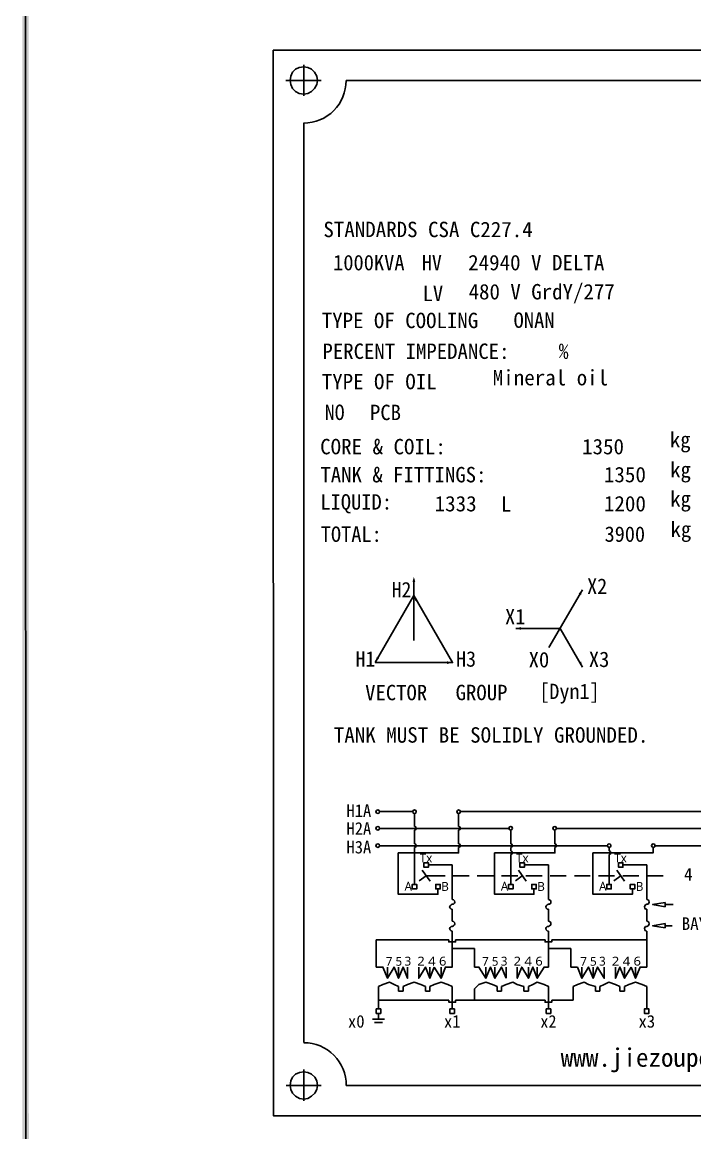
# Model space of a CAD drawing. Header units: millimetres. Extents: x -185079 to -2648, y 85916 to 249201.
# Drawn here: x -57810 to -56765, y 121874 to 123598 of the extents above; entities that cross this region are included whole.
import ezdxf

# ---------------------------------------------------------------- set-up
doc = ezdxf.new("R2010")
doc.units = ezdxf.units.MM
for name, color, linetype in [('PDF_Geometry', 7, 'Continuous'), ('PDF_Solid Fills', 7, 'Continuous'), ('PDF_Text', 7, 'Continuous')]:
    doc.layers.add(name, color=color, linetype=linetype)
doc.styles.add('PDF FangSong', font='simfang.ttf')
doc.styles.add('PDF Microsoft YaHei', font='msyh.ttc')

msp = doc.modelspace()

# ---------------------------------------------------------------- hatches: boundary and pattern name
at = {"layer": 'PDF_Solid Fills', "transparency": 33554559, "extrusion": (-0.004685415688226632, -0.01745240643729066, 0.9998367168639968)}
for points in [[(-87196.64754588668, 101854.7513881624), (-87189.52011056707, 101867.1119765626), (-88073.12200368926, 105118.9421904721)], [(-87189.52011056707, 101867.1119765626), (-88073.12200368926, 105118.9421904721), (-88060.76181771835, 105111.8148218752)], [(-87069.2398232666, 103724.7743715872), (-87065.12288484116, 103717.6325989636), (-87069.22552339568, 103716.5309912078)], [(-86811.17977566746, 103773.1738618147), (-86811.16544077636, 103764.9303510124), (-86815.30628766013, 103766.0180501589)], [(-87061.66623055107, 103696.5685848007), (-87054.37252184385, 103691.9290334695), (-87057.4117005913, 103688.9143899205)], [(-86895.62224930547, 103688.3721874901), (-86888.48043200349, 103692.4884387949), (-86887.378859268, 103688.3859306597)], [(-87092.62699294204, 103580.4931384986), (-87092.77871890574, 103589.2488457323), (-87088.63807247997, 103588.1613724078)], [(-86976.72644301293, 103611.6138289869), (-86984.38085888638, 103607.3588202168), (-86985.4824316237, 103611.4613283519)], [(-86780.05908517711, 103657.2733118874), (-86787.35272384562, 103661.9126023767), (-86784.31369483388, 103664.928324312)]]:
    msp.add_hatch(color=256, dxfattribs=at).paths.add_polyline_path(points)

# ---------------------------------------------------------------- linework, layer by layer
at = {"layer": 'PDF_Geometry', "lineweight": 25, "extrusion": (-0.004685415688226634, -0.01745240643729067, 0.9998367168639968)}
for points in [[(-87192.89618583804, 101861.2568201292), (-88066.61657172251, 105115.1908304235)], [(-87492.0760876472, 104457.9436777779), (-86122.2954295892, 104825.7462457926), (-85693.21547930871, 103227.7546389662), (-87062.99613736673, 102859.952070951), (-87492.0760876472, 104457.9436777779)], [(-87413.66491336569, 104430.0647663209), (-87416.48073134452, 104436.456192188), (-87421.07247541762, 104441.2711871415), (-87426.92726685475, 104444.6474652854), (-87433.25695934039, 104445.6968003195), (-87439.68637556674, 104445.0699982113), (-87446.07781894223, 104442.2542454419), (-87451.03048029607, 104438.1754628173), (-87454.40665821146, 104432.3205584688), (-87455.45612366483, 104425.990830963), (-87454.69169017297, 104419.0485837097), (-87452.01356878756, 104413.1699713613), (-87447.9346382314, 104408.217279818), (-87442.07985162338, 104404.8412800231), (-87435.61245771717, 104403.2788531254), (-87428.67022797394, 104404.043351823), (-87422.79159811532, 104406.7214079988), (-87417.97663818205, 104411.3132824912), (-87414.60045543752, 104417.1679084869), (-87413.03817646726, 104423.6353325863), (-87413.66491336569, 104430.0647663209)], [(-87427.9815445548, 104401.4790584185), (-87440.5124947368, 104448.1471751714)], [(-87460.84558279703, 104417.3961895881), (-87408.02363862969, 104431.5795163796)], [(-87457.76857127444, 104418.222404161), (-87411.10065015042, 104430.7533018142)], [(-87370.5867520715, 104441.6317703221), (-86219.78639947773, 104750.6354947272)], [(-87046.82196454551, 102981.9535806231), (-87417.10315876313, 104360.9652080392)], [(-87067.17426932811, 103717.0817775778), (-87043.62720657358, 103629.3871448562)], [(-86811.17977566746, 103773.1738618151), (-86838.16589210529, 103673.0104560833)], [(-87092.62699294202, 103580.4931384986), (-86976.72644301293, 103611.6138289873), (-87061.66623055105, 103696.5685848012), (-87092.62699294202, 103580.4931384986)], [(-86780.05908517711, 103657.2733118879), (-86828.95388371589, 103706.2734448393), (-86895.62224930547, 103688.3721874901)], [(-87026.116189463, 103358.8514010979), (-87027.40273542979, 103360.3007205732), (-87029.301496381, 103360.6882096521), (-87031.16932203367, 103359.2893468051), (-87031.5567968296, 103357.3905326375), (-87030.15793397522, 103355.5227069805), (-87027.84062792218, 103355.2476022913), (-87026.39134737133, 103356.5340807486), (-87026.116189463, 103358.8514010979)], [(-87026.11630771722, 103358.8520539767), (-86976.31369804603, 103372.2246531758)], [(-86971.29157075356, 103373.5724700757), (-86972.15957161854, 103375.1341739407), (-86974.47687767158, 103375.4092786299), (-86976.34470332428, 103374.0104157829), (-86976.31368623322, 103372.2239717161), (-86975.3333152658, 103370.2437759583), (-86973.01600921279, 103369.9686712691), (-86971.14818356009, 103371.3675341161), (-86971.29157075356, 103373.5724700757)], [(-86967.84684958498, 103350.7179667367), (-86973.01598850748, 103369.9690191508)], [(-86904.7485406776, 103391.4400733313), (-86906.03508664438, 103392.8893928066), (-86908.35233948255, 103393.1645117846), (-86909.80167324826, 103391.8780190385), (-86910.18914804418, 103389.9792048709), (-86908.79028518981, 103388.1113792139), (-86906.89147102376, 103387.7239044239), (-86905.02369858592, 103389.122752982), (-86904.7485406776, 103391.4400733313)], [(-86901.72241783736, 103368.4731713107), (-86906.89155675986, 103387.7242237247)], [(-86904.74871214668, 103391.4407119213), (-86547.34200845088, 103487.4087069951), (-86507.58368295385, 103498.0842951864)], [(-87019.37364051171, 103333.7406108461), (-87020.77255657938, 103335.6084222083), (-87022.67131753059, 103335.9959112873), (-87024.53914318327, 103334.5970484403), (-87024.8142478783, 103332.2797423857), (-87023.52775512481, 103330.8304086157), (-87021.21044907178, 103330.5553039265), (-87019.76116852093, 103331.8417823837), (-87019.37364051171, 103333.7406108461)], [(-86966.3858668124, 103345.2769336454), (-86964.5179593672, 103346.6757043515), (-86964.54902968634, 103348.4621341321), (-86965.52931884798, 103350.4422377463), (-86967.84684958498, 103350.7179667367)], [(-86900.26143506478, 103363.0321382193), (-86898.39363404931, 103364.4308803477), (-86898.00610604009, 103366.32970881), (-86899.4049935301, 103368.1974137426), (-86901.72241783736, 103368.4731713107)], [(-86820.16336148325, 103387.2309647728), (-86821.56222433606, 103389.0987904239), (-86823.46103850214, 103389.486265214), (-86825.32886415478, 103388.087402367), (-86825.60396884984, 103385.7700963124), (-86824.31747609633, 103384.3207625424), (-86822.00017004332, 103384.0456578532), (-86820.5508362776, 103385.3321505993), (-86820.16336148325, 103387.2309647728)], [(-86754.03919580995, 103404.9860979026), (-86755.43805866275, 103406.8539235537), (-86757.33687282883, 103407.2413983438), (-86759.20469848148, 103405.8425354968), (-86759.47980317654, 103403.5252294422), (-86758.19331042303, 103402.0758956722), (-86755.87600437002, 103401.800790983), (-86754.4266706043, 103403.0872837291), (-86754.03919580995, 103404.9860979026)], [(-87019.37370161063, 103333.7410508655), (-86960.36389796896, 103349.585892293), (-86825.60408316363, 103385.770522043)], [(-86960.8795032782, 103324.7699798574), (-86966.3858668124, 103345.2769336454)], [(-86894.75507153058, 103342.5251844313), (-86900.26143506478, 103363.0321382193)], [(-86816.49384297084, 103363.5392648032), (-86822.00020650504, 103384.0462185912)], [(-86750.36957085613, 103381.2944265137), (-86755.8759343903, 103401.8013803017)], [(-86754.03899082285, 103404.9866093693), (-86540.59940234429, 103462.2977038839), (-86500.84107684722, 103472.9732920752)], [(-87012.40640851716, 103307.7930496915), (-87013.80532458483, 103309.6608610538), (-87015.70408553601, 103310.0483501327), (-87017.57191118869, 103308.6494872857), (-87017.84701588374, 103306.3321812311), (-87016.56052313023, 103304.8828474611), (-87014.2432170772, 103304.6077427719), (-87012.79393652637, 103305.8942212292), (-87012.40640851716, 103307.7930496915)], [(-87012.40646961605, 103307.7934897109), (-86953.39666597437, 103323.6383311384), (-86670.90314933626, 103399.4912352188)], [(-86907.51999567787, 103266.4110158573), (-86905.3849066185, 103258.4594571923), (-86964.81320214717, 103242.5022456639), (-86981.44472000905, 103304.441811786), (-86891.0468010669, 103328.714739378), (-86893.29431738399, 103337.0850027953)], [(-86959.41874913161, 103319.3297982214), (-86957.5507845295, 103320.7283560621), (-86957.58179769179, 103322.5145729775), (-86958.5621154311, 103324.4947830215), (-86960.8795032782, 103324.7699798574)], [(-86944.4726438224, 103263.6673053567), (-86959.41846729076, 103319.3289610549)], [(-86893.29431738399, 103337.0850027953), (-86891.42645921162, 103338.4835320585), (-86891.03887404551, 103340.3821476555), (-86892.43779011321, 103342.2499590177), (-86894.75507153058, 103342.5251844313)], [(-86763.55304010521, 103305.0678735501), (-86761.41795104588, 103297.1163148851), (-86820.42764825781, 103281.2715020352), (-86837.05916611972, 103343.2110681572), (-86746.66130039241, 103367.4839814605), (-86748.90881670953, 103375.8542448777)], [(-86815.03308882425, 103358.0990831672), (-86813.5836693123, 103359.3852566214), (-86813.19624380246, 103361.2838293487), (-86814.59500021386, 103363.1516835807), (-86816.49384297084, 103363.5392648032)], [(-86813.57210605164, 103352.6580500758), (-86815.03308882425, 103358.0990831672)], [(-86748.90881670953, 103375.8542448777), (-86747.45939720926, 103377.1404183288), (-86747.0717588283, 103379.0390482146), (-86748.47072811084, 103380.9068452881), (-86750.36957085613, 103381.2944265137)], [(-86615.81933828411, 103344.7361478773), (-86613.68424922478, 103336.7845892123), (-86673.11243832367, 103320.8274062616), (-86689.74395618559, 103382.7669723836), (-86599.34598402856, 103407.0399142645), (-86601.59350034565, 103415.4101776818)], [(-86665.46242766757, 103400.9516779454), (-86666.8612905087, 103402.8195035997), (-86669.17859656172, 103403.0946082889), (-86670.62793033913, 103401.8081155397), (-86670.9030350225, 103399.4908094882), (-86669.61654228068, 103398.0414757151), (-86667.7177281029, 103397.6540009282), (-86665.84990245022, 103399.0528637751), (-86665.46242766757, 103400.9516779454)], [(-86666.25700253554, 103392.2139257277), (-86667.71798530812, 103397.654958819)], [(-86599.33804912312, 103418.7068682337), (-86600.73691197595, 103420.5746938848), (-86603.05421802899, 103420.849798574), (-86604.50355179468, 103419.5633058279), (-86604.77865648974, 103417.2459997733), (-86603.49216373623, 103415.7966660033), (-86601.59334957015, 103415.4091912132), (-86599.7255239175, 103416.8080540602), (-86599.33804912312, 103418.7068682337)], [(-86599.33816343691, 103418.7072939643), (-86533.63217034971, 103436.3501427293), (-86493.87384485267, 103447.0257309205)], [(-86812.11123759285, 103347.217442715), (-86810.66190381546, 103348.5039354643), (-86810.27462119705, 103350.403040352), (-86811.67334903078, 103352.2707881542), (-86813.57210605164, 103352.6580500758)], [(-86800.08712246444, 103302.4368953086), (-86812.11123759285, 103347.217442715)], [(-86664.79613407672, 103386.7733183669), (-86662.92830842407, 103388.1721812139), (-86662.54091937596, 103390.0713146793), (-86663.9397536394, 103391.9390339038), (-86666.25700253554, 103392.2139257277)], [(-86652.77201894834, 103341.9927709605), (-86664.79613407672, 103386.7733183669)], [(-86938.48568802397, 103288.158025041), (-86922.38477772081, 103274.9827086499)], [(-86938.10955575688, 103296.7836485982), (-86939.0085451368, 103300.1316901061), (-86935.6604504082, 103301.0306937764), (-86932.31240890615, 103301.9296831547), (-86931.41341952622, 103298.5816416468), (-86930.51443014629, 103295.2336001389), (-86933.86247164835, 103294.3346107606), (-86937.21056637695, 103293.4356070902), (-86938.10955575688, 103296.7836485982)], [(-86895.84028683382, 103308.1339116997), (-86931.41358705485, 103298.5820530886)], [(-86885.05221422791, 103267.9566685851), (-86895.84017252, 103308.1334859691)], [(-86794.10002770493, 103326.9273099899), (-86778.41771571845, 103313.6395949203)], [(-86794.14281305537, 103335.4404491324), (-86795.0418024353, 103338.7884906403), (-86791.69376092154, 103339.6874800218), (-86788.34561297807, 103340.586497981), (-86787.44662359814, 103337.2384564731), (-86786.54763421824, 103333.8904149652), (-86789.89578216171, 103332.991397006), (-86793.24382367544, 103332.0924076245), (-86794.14281305537, 103335.4404491324)], [(-86740.66666822264, 103306.7263792646), (-86751.45462651475, 103346.9031966486), (-86787.44641862277, 103337.2389679366)], [(-86646.7849242005, 103366.4831856386), (-86630.68412032706, 103353.3078406699)], [(-86646.40900479286, 103375.1087520405), (-86647.30799417276, 103378.4567935484), (-86643.95995267073, 103379.3557829267), (-86640.61180472726, 103380.2548008859), (-86639.7128153473, 103376.906759378), (-86638.8138259674, 103373.5587178701), (-86642.16197391087, 103372.6596999109), (-86645.51001541293, 103371.7607105325), (-86646.40900479286, 103375.1087520405)], [(-86590.2051654509, 103334.5639214105), (-86604.13962944006, 103386.4590437197), (-86639.71282323138, 103376.9072136862)], [(-86930.37896602359, 103281.3610287627), (-86938.81908422359, 103271.0190208894)], [(-86930.3789088667, 103281.3608158974), (-86901.92028997815, 103289.0022970701)], [(-86889.78354638087, 103292.2611585792), (-86865.92855108497, 103298.6665114933)], [(-86853.79175427285, 103301.9253872912), (-86829.51821387513, 103308.443124595)], [(-86817.38152350442, 103311.7019718121), (-86793.10792988015, 103318.2197234079)], [(-86786.41190402122, 103320.017915033), (-86794.43353033427, 103309.7882772607)], [(-86780.97123950944, 103321.478570625), (-86756.69764589684, 103327.9963222176)], [(-86744.56095551443, 103331.2551694379), (-86720.2874683316, 103337.7728924529)], [(-86708.15067151946, 103341.0317682507), (-86684.29567622358, 103347.4371211648)], [(-86672.15887941144, 103350.6959969627), (-86647.88539222858, 103357.2137199777)], [(-86638.67820220013, 103359.6861893603), (-86647.1183204001, 103349.3441814871)], [(-86635.74859542816, 103360.4725957725), (-86611.4751082336, 103366.9903187906)], [(-86599.33831143315, 103370.2491945854), (-86575.0648242503, 103376.7669176004)], [(-86946.92169201418, 103259.4200473131), (-86947.8206813941, 103262.7680888211), (-86944.4725866655, 103263.6670924914), (-86941.12454516345, 103264.5660818698), (-86940.22555578352, 103261.2180403619), (-86939.32656640359, 103257.8699988539), (-86942.67460790565, 103256.9710094756), (-86946.02270263425, 103256.0720058053), (-86946.92169201418, 103259.4200473131)], [(-86905.07080066428, 103270.6575145833), (-86905.96979004421, 103274.0055560912), (-86909.31788476111, 103273.106552424), (-86912.6659262749, 103272.2075630425), (-86911.76693689494, 103268.8595215346), (-86910.86794751501, 103265.5114800267), (-86907.51990600128, 103266.4104694082), (-86904.17181128435, 103267.3094730754), (-86905.07080066428, 103270.6575145833)], [(-86885.05232854167, 103267.9570943157), (-86883.8162860176, 103263.353790018), (-86881.90582284465, 103256.2387893905)], [(-86802.53613812485, 103298.1893036844), (-86803.43512750478, 103301.5373451923), (-86800.08708600272, 103302.4363345707), (-86796.73893805925, 103303.3353525298), (-86795.83994867932, 103299.9873110219), (-86794.94095929939, 103296.639269514), (-86798.28910724286, 103295.7402515549), (-86801.63714874492, 103294.8412621765), (-86802.53613812485, 103298.1893036844)], [(-86761.10373866191, 103309.3144008536), (-86762.00272804187, 103312.6624423616), (-86765.3507695439, 103311.7634529832), (-86768.69891748737, 103310.8644350241), (-86767.79992810744, 103307.5163935162), (-86766.90093872751, 103304.1683520082), (-86763.55279078404, 103305.0673699674), (-86760.20474928198, 103305.9663593458), (-86761.10373866191, 103309.3144008536)], [(-86740.66668891779, 103306.7260313919), (-86739.205820459, 103301.2854240312)], [(-86655.22103462045, 103337.7451793332), (-86656.12002400035, 103341.0932208411), (-86652.77198249829, 103341.9922102194), (-86649.42383455482, 103342.8912281786), (-86648.52484517492, 103339.5431866707), (-86647.62585579499, 103336.1951451628), (-86650.97400373846, 103335.2961272036), (-86654.3220452405, 103334.3971378253), (-86655.22103462045, 103337.7451793332)], [(-86613.37014327053, 103348.9826466033), (-86614.26913265049, 103352.3306881112), (-86617.61717415252, 103351.4316987328), (-86620.96532209599, 103350.5326807737), (-86620.06633271606, 103347.1846392658), (-86619.16734333613, 103343.8365977579), (-86615.81919539266, 103344.735615717), (-86612.4711538906, 103345.6346050954), (-86613.37014327053, 103348.9826466033)], [(-86879.9954739855, 103249.1242144936), (-86881.44486490812, 103247.8379346128), (-86882.36325095143, 103246.2450007856), (-86882.75067253094, 103244.346200901), (-86881.35189147064, 103242.4784673907), (-86879.75914193536, 103241.5599177534), (-86877.97281218236, 103241.591360575)], [(-86883.81613918414, 103263.3530307036), (-86881.90576174733, 103256.238349377)], [(-86879.9954739855, 103249.1242144936), (-86878.01533144838, 103250.1045711706), (-86877.0970271859, 103251.6975971419), (-86877.12784817061, 103253.4835233371), (-86878.10824377369, 103255.4635983706), (-86879.70094010737, 103256.3821622995), (-86881.90582284465, 103256.2387893905)], [(-86735.60981366647, 103287.8934994425), (-86737.47780290575, 103286.4948208832), (-86738.39608251935, 103284.9019156336), (-86738.36506542674, 103283.115471561), (-86737.38472303853, 103281.1353822388), (-86735.79207993299, 103280.2168040238), (-86733.58715186329, 103280.3606455239)], [(-86739.655329437, 103302.9594979971), (-86737.52021179846, 103295.0078328965)], [(-86739.43053207995, 103302.1223013637), (-86737.52015464313, 103295.007620037)], [(-86735.60981366647, 103287.8934994425), (-86734.04821623117, 103288.7614717298), (-86732.71147330824, 103290.46685351), (-86732.74224107814, 103292.2527939941), (-86733.72268989604, 103294.2328547387), (-86735.73382489014, 103295.0390628587), (-86737.52016252562, 103295.0080743395)], [(-86588.29481659175, 103327.4493465136), (-86589.74420751436, 103326.1630666328), (-86590.66248712796, 103324.5701613832), (-86590.63136360564, 103322.7837458883), (-86589.65112764714, 103320.8036279884), (-86588.0584845416, 103319.8850497734), (-86586.27215478863, 103319.916492595)], [(-86588.29481659175, 103327.4493465136), (-86586.31462083978, 103328.4297174794), (-86585.39636979214, 103330.0227291618), (-86585.42713756202, 103331.808669646), (-86586.40758637994, 103333.7887303906), (-86588.00022949875, 103334.7073086083), (-86590.2051654509, 103334.5639214105)], [(-86561.34743064517, 103337.3771452276), (-86579.39374046691, 103329.3904996059), (-86559.66179340697, 103331.0994476631), (-86561.34743064517, 103337.3771452276)], [(-86560.56075420923, 103334.4473827413), (-86548.4239928776, 103337.7062490123)], [(-86877.9726653489, 103241.5906012606), (-86873.14055099289, 103223.5947052066)], [(-86877.9726653489, 103241.5906012606), (-86873.14055099289, 103223.5947052066)], [(-86877.9726407117, 103241.5907219792), (-86873.14055493491, 103223.5949323607)], [(-86733.58708682237, 103280.3599783504), (-86728.75500104559, 103262.3641887319)], [(-86733.58705824471, 103280.3598719207), (-86728.75494388869, 103262.3639758667)], [(-86733.58705824471, 103280.3598719207), (-86728.75494388869, 103262.3639758667)], [(-86581.44001185495, 103301.9204901113), (-86586.27215478863, 103319.916492595)], [(-86586.27215478863, 103319.916492595), (-86581.44001185495, 103301.9204901113)], [(-86871.1178359749, 103216.0618655768), (-86872.67959699678, 103215.1940775771), (-86873.59801161935, 103213.6012501855), (-86873.9854046212, 103211.7023438711), (-86872.5866235609, 103209.8346103609), (-86870.99393118091, 103208.916273583), (-86869.20760142794, 103208.9477164046)], [(-86871.1178359749, 103216.0618655768), (-86869.25017785083, 103217.4611398655), (-86868.33170211926, 103219.0535272467), (-86868.36263741777, 103220.8398791726), (-86869.34303302082, 103222.819954206), (-86870.93567219604, 103223.7383052638), (-86873.14066924868, 103223.5953580913)], [(-86726.73217565584, 103254.8311505257), (-86728.71253499444, 103253.8509638475), (-86729.63084318727, 103252.2581650335), (-86729.599797517, 103250.4716145312), (-86728.61945512882, 103248.491525209), (-86727.02686917855, 103247.5731598534), (-86724.82194110891, 103247.7170013535)], [(-86726.73217565584, 103254.8311505257), (-86725.28306263362, 103256.1180404247), (-86723.94614824161, 103257.8227836149), (-86723.97703032527, 103259.6091498295), (-86724.9574791432, 103261.5892105741), (-86726.96855697883, 103262.395205823), (-86728.75500892964, 103262.3646430402)], [(-86726.73222492868, 103254.8309090828), (-86726.31373304172, 103254.9432791836)], [(-86579.41717858115, 103294.3869975968), (-86580.97893960305, 103293.5192095971), (-86581.89724779589, 103291.9264107831), (-86581.86609569588, 103290.1398888585), (-86580.88585973743, 103288.1597709585), (-86579.29327378716, 103287.241405603), (-86577.50694403419, 103287.2728484246)], [(-86579.41717858115, 103294.3869975968), (-86577.54946724224, 103295.7862861743), (-86576.63104472551, 103297.3786592667), (-86576.66192680917, 103299.1650254814), (-86577.64237562707, 103301.145086226), (-86579.23496158744, 103302.0634515726), (-86581.44001185495, 103301.9204901113)], [(-86579.41717858115, 103294.3869975968), (-86578.99858026445, 103294.4993962753)], [(-86552.91930161256, 103305.9888702766), (-86570.85338422642, 103297.5842649342), (-86551.2336929536, 103299.7112791478), (-86552.91930161256, 103305.9888702766)], [(-86552.02039796876, 103302.6411480696), (-86541.62270808924, 103305.4330527564)], [(-86854.7111726254, 103154.9597089476), (-86869.20760142794, 103208.9477164046)], [(-86710.32551230633, 103193.7289938965), (-86724.82194110891, 103247.7170013535)], [(-86563.01034376098, 103233.2842023717), (-86577.50665825134, 103287.271784104)], [(-86870.74607232015, 103194.6253310383), (-86979.55843241815, 103165.4079047006)], [(-86979.55843241815, 103165.4079047006), (-86968.5456481913, 103124.3937842534)], [(-86854.7111726254, 103154.9597089476), (-86862.80210562082, 103185.0921889426), (-86854.7111726254, 103154.9597089476), (-86864.75540357296, 103152.2627122317), (-86866.95645395457, 103133.7242066373), (-86871.45148658878, 103150.4647334718)], [(-86870.74607232015, 103194.6253310383), (-86869.8469400488, 103191.2767573701), (-86859.80276231607, 103193.9737397971), (-86860.70189458743, 103197.3223134654)], [(-86828.75957396784, 103191.9896947687), (-86862.24025512117, 103182.9997295253)], [(-86860.70189458743, 103197.3223134654), (-86726.36051844253, 103233.3945874064)], [(-86821.23053680285, 103163.9492055939), (-86828.75961929862, 103191.9892261716)], [(-86726.36051844253, 103233.3945874064), (-86725.46138617114, 103230.0460137382), (-86715.41715521188, 103232.7430104572), (-86716.31628748323, 103236.0915841254)], [(-86717.8545948021, 103221.7690144742), (-86684.37396686364, 103230.7589654288)], [(-86716.31628748323, 103236.0915841254), (-86574.02329945847, 103274.2989614147)], [(-86676.84488436786, 103202.7189448511), (-86684.37396686364, 103230.7589654288)], [(-86930.56988118892, 103116.6432369511), (-86941.76099683894, 103131.5857850258), (-86947.31030158204, 103112.1482328978), (-86958.50141723204, 103127.0907809724), (-86968.5456481913, 103124.3937842534)], [(-86947.31030158204, 103112.1482328978), (-86951.80533421625, 103128.8887597323)], [(-86921.67264136177, 103136.9797498831), (-86917.1776087276, 103120.2392230485), (-86928.3687243776, 103135.1817711232), (-86930.56988118892, 103116.6432369511), (-86935.06491382312, 103133.3837637857)], [(-86904.93227417182, 103141.4747396508), (-86900.43724153764, 103124.7342128162), (-86894.88799000939, 103144.1717506555), (-86883.69682114452, 103129.2292168696), (-86888.19185377873, 103145.9697437042)], [(-86881.49571754807, 103147.7677367528), (-86883.69682114452, 103129.2292168696)], [(-86866.95645395457, 103133.7242066373), (-86881.49571754807, 103147.7677367528)], [(-86799.57659976094, 103151.816507225), (-86814.53435524137, 103165.7476672397), (-86821.23049147203, 103163.949674191)], [(-86769.44401333621, 103159.9074687981), (-86780.6351289862, 103174.8500168728), (-86786.18432729962, 103155.4124933224), (-86797.37544294959, 103170.3550413971), (-86799.57659976094, 103151.816507225), (-86804.07163239512, 103168.5570340596)], [(-86786.18432729962, 103155.4124933224), (-86790.67935993377, 103172.1530201569)], [(-86769.44401333621, 103159.9074687981), (-86773.93904597039, 103176.6479956327)], [(-86710.32534083567, 103193.7283553006), (-86717.0215302812, 103191.9303479631), (-86722.57067932174, 103172.4930658556), (-86733.76184424458, 103187.4353724874), (-86735.96305821283, 103168.8970511806), (-86750.50215821966, 103182.9403970085), (-86752.70337218788, 103164.4020757017), (-86757.1983476652, 103181.142389671)], [(-86735.9631725266, 103168.8974769112), (-86740.45820516077, 103185.6380037457)], [(-86722.57100650665, 103172.4934344278), (-86727.06603914086, 103189.2339612623)], [(-86660.10457039275, 103207.2139203299), (-86655.60953775857, 103190.4733934954), (-86666.80065340857, 103205.4159415701), (-86676.84488436786, 103202.7189448511)], [(-86626.62372959484, 103216.2039284399), (-86622.12869696066, 103199.4634016053), (-86636.66806698384, 103213.5069031432), (-86638.86922379519, 103194.9683689711), (-86650.06023301545, 103209.9109456235), (-86655.60953775857, 103190.4733934954)], [(-86638.86922379519, 103194.9683689711), (-86643.36425642937, 103211.7088958057)], [(-86609.88341563143, 103220.6989039156), (-86605.38838299728, 103203.9583770811), (-86603.18733261563, 103222.4968826754), (-86591.99611053593, 103207.5543631784), (-86596.4911431701, 103224.294890013)], [(-86586.44701864055, 103226.9918581543), (-86591.99611053593, 103207.5543631784)], [(-86579.75082919502, 103228.7898654918), (-86575.25579656084, 103212.0493386573), (-86586.44701864055, 103226.9918581543)], [(-86575.25579656084, 103212.0493386573), (-86573.05463974949, 103230.5878728293), (-86563.01051523164, 103233.2848409676)], [(-86927.19866387098, 103104.0880546935), (-86934.79370768747, 103105.638011006), (-86942.38891509216, 103107.1881516119), (-86951.53412808059, 103101.1430069526), (-86957.33125029568, 103095.9970931204)], [(-86887.02174005721, 103114.8760415633), (-86894.61689030347, 103116.4259692981), (-86905.56003278049, 103117.0771491033), (-86914.70535221032, 103111.0319758632), (-86920.50247442545, 103105.886062031)], [(-86846.84492267322, 103125.6639998553), (-86854.4400197046, 103127.213941879), (-86865.38321539646, 103127.8651073955), (-86874.52842839659, 103121.819962733), (-86880.32560382655, 103116.6740346119)], [(-86779.46496204985, 103143.7563290207), (-86787.06000585467, 103145.3062853364), (-86798.00336120283, 103145.9574079832), (-86807.56706608992, 103139.7998932198), (-86812.46522356072, 103131.3058171553)], [(-86739.28814466586, 103154.5442873128), (-86750.23133641414, 103155.1952256693), (-86757.8264373891, 103156.7453948529), (-86766.97175681894, 103150.7002216128), (-86772.76887903406, 103145.5543077806)], [(-86702.45926235415, 103164.4332848043), (-86710.05441260041, 103165.9832125391), (-86720.99776794855, 103166.6343351859), (-86726.79472656379, 103161.4882370633), (-86732.59195520863, 103156.3422946535)], [(-86632.14985853375, 103183.3122046726), (-86643.092943864, 103183.9631716036), (-86650.6881512687, 103185.5133122096), (-86659.83336425712, 103179.4681675502), (-86665.63059290193, 103174.3222251403)], [(-86595.32108266349, 103193.2011735832), (-86602.91612647998, 103194.7511298957), (-86613.85937538673, 103195.4022811233), (-86619.65644044339, 103190.25615442), (-86625.45366908822, 103185.1102120101)], [(-86555.14426527946, 103203.9891318753), (-86562.73930909598, 103205.5390881878), (-86573.6825580027, 103206.1902394154), (-86582.82777100283, 103200.145094753), (-86588.62489321796, 103194.9991809207)], [(-86957.33125029568, 103095.9970931204), (-86948.34129934109, 103062.5164651819)], [(-86925.40074226802, 103097.392184543), (-86927.19866387098, 103104.0880546935)], [(-86920.50247442545, 103105.886062031), (-86918.70455282246, 103099.1901918805), (-86925.40074226802, 103097.392184543)], [(-86885.22381845425, 103108.1801714127), (-86887.02174005721, 103114.8760415633)], [(-86880.32560382655, 103116.6740346119), (-86878.52768222359, 103109.9781644614), (-86885.22381845425, 103108.1801714127)], [(-86837.85497171863, 103092.1833719169), (-86846.84492267322, 103125.6639998553)], [(-86807.9702934158, 103114.5650345949), (-86812.46532605, 103131.3055614294)], [(-86777.66708183565, 103137.059763119), (-86779.46506059554, 103143.7558461349)], [(-86770.97089239012, 103138.8577704566), (-86777.66708183565, 103137.059763119)], [(-86772.76887114998, 103145.5538534724), (-86770.97089239012, 103138.8577704566)], [(-86737.49022306286, 103147.8484171623), (-86739.28814466586, 103154.5442873128)], [(-86732.59195520863, 103156.3422946535), (-86730.79403360566, 103149.646424503), (-86737.49022306286, 103147.8484171623)], [(-86693.46931139959, 103130.9526568658), (-86702.45926235415, 103164.4332848043)], [(-86702.45926235415, 103164.4332848043), (-86702.04087689694, 103164.5456263275)], [(-86660.23671377928, 103154.2341889582), (-86665.63059290193, 103174.3222251403)], [(-86630.35193693079, 103176.6163345221), (-86632.14985853375, 103183.3122046726)], [(-86625.45366908822, 103185.1102120101), (-86623.65574748523, 103178.4143418596), (-86630.35193693079, 103176.6163345221)], [(-86593.52298958984, 103186.5046648368), (-86595.32096834973, 103193.2007478527)], [(-86586.82690657405, 103188.3026435967), (-86593.52298958984, 103186.5046648368)], [(-86588.62488533388, 103194.9987266125), (-86586.82690657405, 103188.3026435967)], [(-86555.14426527946, 103203.9891318753), (-86554.72566696277, 103204.1015305539)], [(-86546.1540935814, 103170.5081067839), (-86555.14404453596, 103203.9887347224)], [(-86846.4731590185, 103104.2274653169), (-86951.93737117303, 103075.9090569383)], [(-86846.4731590185, 103104.2274653169), (-86845.57402674714, 103100.8788916486), (-86835.52984901439, 103103.5758740757), (-86836.42898128578, 103106.9244477439)], [(-86702.08743367175, 103142.9960830949), (-86836.42875660179, 103106.9238234427)], [(-86702.08760514084, 103142.996721685), (-86701.18847286949, 103139.6481480168), (-86691.1442419102, 103142.3451447358), (-86692.04337418158, 103145.693718404)], [(-86660.23671377928, 103154.2341889582), (-86692.04337418158, 103145.693718404)], [(-86944.09401519594, 103060.0666823156), (-86944.99303315353, 103063.4148302532), (-86948.34112787043, 103062.515826586), (-86951.68916938419, 103061.6168372045), (-86950.7901514266, 103058.2686892669), (-86949.891133469, 103054.9205413293), (-86946.54309195525, 103055.8195307108), (-86943.19499723832, 103056.718534378), (-86944.09401519594, 103060.0666823156)], [(-86946.54320232701, 103055.8197292872), (-86944.18331590903, 103047.030973983)], [(-86833.60774077661, 103089.7335747649), (-86834.5067587342, 103093.0817227025), (-86837.8548534628, 103092.1827190322), (-86841.20289496487, 103091.2837296538), (-86840.30387700727, 103087.9355817162), (-86839.40485904971, 103084.5874337786), (-86836.05681754765, 103085.4864231569), (-86832.70872281905, 103086.3854268273), (-86833.60774077661, 103089.7335747649)], [(-86689.22239975844, 103128.5027739777), (-86690.121417716, 103131.8509219153), (-86693.46945921806, 103130.9519325369), (-86696.81760716156, 103130.0529145778), (-86695.91858920397, 103126.7047666401), (-86695.01957124638, 103123.3566187025), (-86691.6714233029, 103124.2556366617), (-86688.32338180084, 103125.1546260401), (-86689.22239975844, 103128.5027739777)], [(-86541.90729625401, 103168.0586496264), (-86542.8063142116, 103171.406797564), (-86546.15435571366, 103170.5078081857), (-86549.50250365713, 103169.6087902265), (-86548.60348569954, 103166.2606422889), (-86547.70446774195, 103162.9124943513), (-86544.35631979848, 103163.8115123104), (-86541.00827829642, 103164.7105016888), (-86541.90729625401, 103168.0586496264)], [(-86935.39461382551, 103049.3908461106), (-86953.39050987954, 103044.5587317546)], [(-86936.97571830923, 103043.5820970673), (-86948.69397001955, 103040.4356056591)], [(-87023.41256819127, 102894.7719093529), (-87035.94337829585, 102941.4395044213)], [(-87009.09572688592, 102923.3568347325), (-87011.91154486475, 102929.7482605996), (-87016.50328893782, 102934.5632555531), (-87022.35808037498, 102937.9395336928), (-87028.68777286062, 102938.9888687306), (-87035.11718908696, 102938.3620666186), (-87041.50863246243, 102935.5463138498), (-87046.46129381818, 102931.4675312247), (-87049.83747173355, 102925.6126268804), (-87050.88693718507, 102919.2828993746), (-87050.12250369505, 102912.3406521213), (-87047.44438230779, 102906.4620397724), (-87043.36545175161, 102901.5093482258), (-87037.51059510488, 102898.1330875885), (-87031.04327123739, 102896.5709215333), (-87024.10104149414, 102897.3354202346), (-87018.22241163554, 102900.0134764104), (-87013.40738166167, 102904.6050900603), (-87010.03126895775, 102910.4599768985), (-87008.4689899875, 102916.9274009978), (-87009.09572688592, 102923.3568347325)], [(-87056.27653639483, 102910.6887796763), (-87003.4545922292, 102924.8721064758)], [(-87053.19952487409, 102911.5149942492), (-87006.53160374993, 102924.0458919029)], [(-85815.21735307538, 103243.9280848191), (-86966.01770566926, 102934.9243604108)]]:
    msp.add_lwpolyline(points, dxfattribs=at)
for centre, radius, start, end in [((-87433.73480694041, 104424.1414748697), 65.46633267639879, 284.7489222835139, 15.48057726389565), ((-87029.60039265352, 102918.337408885), 65.75609357899182, 14.62054105470446, 105.1475171611932)]:
    msp.add_arc(centre, radius, start, end, dxfattribs=at)

# ---------------------------------------------------------------- texts
at = {"layer": 'PDF_Text', "extrusion": (-0.004685415688226634, -0.01745240643729067, 0.9998367168639968), "attachment_point": 7}
for s, insert, char_height, text_direction, style in [('{\\W0.996897;STANDARDS CSA C227.4}', (-57341.94039503796, 123263.7955672869, 1882.886475731518), 23.95730764712697, (0.999989020035304, 2.6024611274938304e-14, 0.004686129408433775), 'PDF FangSong'), ('{\\W0.972809;1000KVA}', (-57326.87762888149, 123212.3299165175, 1882.058716438501), 23.95730764712697, (0.999989020035304, 2.602461127493831e-14, 0.004686129408433775), 'PDF FangSong'), ('{\\W0.998341;24940 V DELTA}', (-57117.15081750099, 123212.3299165175, 1883.04153420833), 23.95730764712697, (0.999989020035304, 2.6024597724475272e-14, 0.0046861294084337745), 'PDF FangSong'), ('{\\W0.994436;480 V GrdY/277}', (-57116.4622813414, 123161.6843586296, 1882.160729605378), 23.95730764712697, (0.999989020035304, 2.602459772447527e-14, 0.004686129408433774), 'PDF FangSong'), ('{\\W0.975892;ONAN}', (-57046.64140283273, 123122.9476915833, 1881.811764407438), 23.95730764712697, (0.999989020035304, 2.6024611274938304e-14, 0.004686129408433775), 'PDF FangSong'), ('{\\W0.933452; %}', (-56991.74151675555, 123074.9042842898, 1881.230425201313), 23.95730764712697, (0.999989020035304, 2.6024611274938304e-14, 0.004686129408433775), 'PDF FangSong'), ('{\\fFangSong|b0|i0|c134|p49;Mineral oil}', (-57078.99807294655, 123033.7046696821, 1880.102375353265), 23.95730764712697, (0.999989020035304, 2.6024611274938304e-14, 0.004686129408433775), 'PDF FangSong'), ('{\\W0.985571;kg}', (-56803.90655563725, 122929.9506277957, 1879.580450534225), 23.95730764712697, (0.999989020035304, 2.6024611274938304e-14, 0.004686129408433775), 'PDF FangSong'), ('{\\W0.998184;CORE & COIL:             1350}', (-57346.97801460364, 122926.6655474787, 1876.978177536294), 23.95730764712697, (0.999989020035304, 2.602459772447527e-14, 0.004686129408433774), 'PDF FangSong'), ('{\\W1.001365;1350}', (-56906.4387117017, 122883.2749027165, 1878.285229549009), 23.95730764712697, (0.999989020035304, 2.602459772447527e-14, 0.004686129408433774), 'PDF FangSong'), ('{\\W0.985572;kg}', (-56803.49194968621, 122883.2749027166, 1878.767656695026), 23.95730764712697, (0.999989020035304, 2.6024611274938304e-14, 0.004686129408433775), 'PDF FangSong'), ('{\\W0.985572;kg}', (-56803.4882549695, 122838.1053900787, 1877.979228576173), 23.95730764712697, (0.999989020035304, 2.6024611274938304e-14, 0.004686129408433775), 'PDF FangSong'), ('{\\W1.002032;1333}', (-57169.27813361929, 122838.1053900786, 1876.265071047136), 23.95730764712697, (0.999989020035304, 2.602459772447527e-14, 0.004686129408433774), 'PDF FangSong'), ('{\\W0.985081;L}', (-57066.19426502164, 122838.1053900786, 1876.748140699377), 23.95730764712697, (0.999989020035304, 2.6024611274938304e-14, 0.004686129408433775), 'PDF FangSong'), ('{\\W1.001365;1200}', (-56906.43501698499, 122838.1053900786, 1877.49680143015), 23.95730764712697, (0.999989020035304, 2.602459772447527e-14, 0.004686129408433774), 'PDF FangSong'), ('{\\W0.964121;3900}', (-56905.33582084118, 122790.8825313568, 1876.677665346325), 23.95730764712697, (0.999989020035304, 2.602459772447527e-14, 0.004686129408433774), 'PDF FangSong'), ('{\\W0.985572;kg}', (-56802.93672556083, 122790.8825313568, 1877.157526027005), 23.95730764712697, (0.999989020035304, 2.6024611274938304e-14, 0.004686129408433775), 'PDF FangSong'), ('\\W0.962089;H1A', (-57306.05627057061, 122364.2208516916, 1867.352327749688), 19.55084742075647, (0.999989020035304, 2.6256774532384955e-14, 0.004686129408433777), 'PDF FangSong'), ('\\W0.962089;H2A', (-57306.05400462358, 122336.5186677788, 1866.868789640126), 19.55084742075647, (0.999989020035304, 2.6256774532384955e-14, 0.004686129408433777), 'PDF FangSong'), ('\\W0.962089;H3A', (-57306.05161076778, 122307.2527438722, 1866.357956647143), 19.55084742075647, (0.999989020035304, 2.6256774532384955e-14, 0.004686129408433777), 'PDF FangSong'), ('\\W1.000065;Tx', (-57192.30707216947, 122293.5779832786, 1866.652287672221), 13.76552691396986, (0.999989020035304, 2.6256774532384955e-14, 0.004686129408433777), 'PDF Microsoft YaHei'), ('\\W1.000065;Tx', (-57042.80894922916, 122293.5779832786, 1867.352862914929), 13.76552691396986, (0.999989020035304, 2.6256774532384955e-14, 0.004686129408433777), 'PDF Microsoft YaHei'), ('\\W1.000065;Tx', (-56890.27737418382, 122293.5779832786, 1868.067653462838), 13.76552691396986, (0.999989020035304, 2.6256774532384955e-14, 0.004686129408433777), 'PDF Microsoft YaHei'), ('\\W0.990744;4 POS. LB SWITCH', (-56782.03081747104, 122265.0780253748, 1868.07744232743), 19.55084742075647, (0.999989020035304, 2.6256774532384955e-14, 0.004686129408433777), 'PDF FangSong'), ('\\W1.000040;A', (-57215.88087153272, 122249.817931251, 1865.777973648414), 13.76552691396986, (0.999989020035304, 2.6256774532384955e-14, 0.004686129408433777), 'PDF Microsoft YaHei'), ('\\W0.999594;B', (-57158.84188204288, 122249.3846953193, 1866.03770642503), 13.76552691396986, (0.999989020035304, 2.6256774532384955e-14, 0.004686129408433777), 'PDF Microsoft YaHei'), ('\\W1.000040;A', (-57066.38287256871, 122249.817931251, 1866.478548310146), 13.76552691396986, (0.999989020035304, 2.6256774532384955e-14, 0.004686129408433777), 'PDF Microsoft YaHei'), ('\\W0.999594;B', (-57009.77687030614, 122249.3846953193, 1866.736252030304), 13.76552691396986, (0.999989020035304, 2.6256774532384955e-14, 0.004686129408433777), 'PDF Microsoft YaHei'), ('\\W1.000040;A', (-56913.85086360631, 122249.817931251, 1867.19334089147), 13.76552691396986, (0.999989020035304, 2.6256774532384955e-14, 0.004686129408433777), 'PDF Microsoft YaHei'), ('\\W0.999594;B', (-56856.81193610461, 122249.3846953193, 1867.453073377598), 13.76552691396986, (0.999989020035304, 2.6256774532384955e-14, 0.004686129408433777), 'PDF Microsoft YaHei'), ('\\W0.992310;BAYONET FUSE', (-56785.71110887002, 122188.4507990008, 1866.722647918451), 19.55084742075647, (0.999989020035304, 2.6256774532384955e-14, 0.004686129408433777), 'PDF FangSong'), ('{\\W1.010291;7 5}', (-57245.06476249493, 122133.0378533105, 1863.602786432471), 13.76552691396986, (0.999989020035304, 2.625677453238496e-14, 0.004686129408433777), 'PDF Microsoft YaHei'), ('{\\W1.00004;3}', (-57215.8713382084, 122133.2689124741, 1863.743625295661), 13.76552691396986, (0.999989020035304, 2.625677453238496e-14, 0.004686129408433777), 'PDF Microsoft YaHei'), ('{\\W1.12742;2 4 6}', (-57196.09879206038, 122133.2689124741, 1863.836283023023), 13.76552691396986, (0.999989020035304, 2.625677453238496e-14, 0.004686129408433777), 'PDF Microsoft YaHei'), ('{\\W1.010291;7 5}', (-57095.56653624508, 122133.0378533107, 1864.303362159309), 13.76552691396986, (0.999989020035304, 2.625677453238496e-14, 0.004686129408433777), 'PDF Microsoft YaHei'), ('{\\W1.00004;3}', (-57066.37311195854, 122133.2689124742, 1864.4442010225), 13.76552691396986, (0.999989020035304, 2.625677453238496e-14, 0.004686129408433777), 'PDF Microsoft YaHei'), ('{\\W1.12742;2 4 6}', (-57046.60056581053, 122133.2689124742, 1864.536858749862), 13.76552691396986, (0.999989020035304, 2.625677453238496e-14, 0.004686129408433777), 'PDF Microsoft YaHei'), ('{\\W1.010291;7 5}', (-56943.03480277885, 122133.0378533105, 1865.018153449605), 13.76552691396986, (0.999989020035304, 2.625677453238496e-14, 0.004686129408433777), 'PDF Microsoft YaHei'), ('{\\W1.00004;3}', (-56913.84137849231, 122133.2689124741, 1865.158992312795), 13.76552691396986, (0.999989020035304, 2.625677453238496e-14, 0.004686129408433777), 'PDF Microsoft YaHei'), ('{\\W1.12742;2 4 6}', (-56894.0688323443, 122133.2689124741, 1865.251650040158), 13.76552691396986, (0.999989020035304, 2.625677453238496e-14, 0.004686129408433777), 'PDF Microsoft YaHei'), ('\\W0.969143;x0', (-57303.79518957472, 122036.8222888446, 1861.64809766369), 19.55084742075647, (0.999989020035304, 2.6256774532384955e-14, 0.004686129408433777), 'PDF FangSong'), ('\\W0.958968;x1', (-57154.65196706401, 122037.0456625639, 1862.350908824381), 19.55084742075647, (0.999989020035304, 2.6256774532384955e-14, 0.004686129408433777), 'PDF FangSong'), ('\\W0.947822;x2', (-57005.17355635537, 122037.0456625639, 1863.051391692006), 19.55084742075647, (0.999989020035304, 2.6256774532384955e-14, 0.004686129408433777), 'PDF FangSong'), ('\\W0.969462;x3', (-56852.67878399986, 122036.8222888446, 1863.76211073027), 19.55084742075647, (0.999989020035304, 2.6256774532384955e-14, 0.004686129408433777), 'PDF FangSong')]:
    msp.add_mtext(s, dxfattribs=dict(at, insert=insert, char_height=char_height, text_direction=text_direction, style=style))
at = {"layer": 'PDF_Text', "extrusion": (-0.004685415688226633, -0.01745240643729066, 0.9998367168639966), "attachment_point": 7, "text_direction": (0.999989020035304, 2.6024611274938304e-14, 0.004686129408433775), "style": 'PDF FangSong'}
for s, insert, char_height in [('\\W0.950748;HV', (-57189.02203426665, 123212.6036352387, 1882.709510518217), 23.95730764712697), ('\\W0.979087;LV', (-57187.9230971192, 123164.8325795916, 1881.880804302696), 23.95730764712697), ('\\W0.993250;TYPE OF COOLING', (-57344.39311299378, 123122.5371135071, 1880.409279295718), 23.95730764712697), ('\\W0.990022;PERCENT IMPEDANCE:', (-57343.43082678439, 123074.7674249311, 1879.579956571813), 23.95730764712697), ('\\W0.994479;TYPE OF OIL', (-57344.38535409978, 123027.6812736697, 1878.753582632279), 23.95730764712697), ('\\W0.943330;NO', (-57339.72696300784, 122979.9106737126, 1877.941564615948), 23.95730764712697), ('\\W0.986198;PCB', (-57269.63540846855, 122979.7738143501, 1878.267637402184), 23.95730764712697), ('\\W0.988717;TANK & FITTINGS:', (-57346.56381808547, 122883.1380433578, 1876.220334783168), 23.95730764712697), ('\\W0.976012;LIQUID:', (-57346.69685410181, 122835.230887838, 1875.38347966037), 23.95730764712697), ('\\W0.968789;TOTAL:', (-57346.00859395986, 122790.7456719943, 1874.61020411503), 23.95730764712697), ('\\W0.931666;H2', (-57235.79949222936, 122705.0600168344, 1873.630998801965), 23.95730764712697), ('\\W0.956432;X2', (-56932.43562655355, 122710.3982913445, 1875.14579769491), 23.95730764712697), ('\\W0.967858;X1', (-57059.88308020886, 122663.175736415, 1873.724274063702), 23.95730764712697), ('\\W0.941848;H1', (-57292.05527227287, 122597.3372706471, 1871.487045867129), 23.95730764712697), ('\\W0.952840;H3', (-57135.9924104922, 122597.0635519258, 1872.213606832878), 23.95730764712697), ('\\W0.977455;X0', (-57023.18884898309, 122595.9685251497, 1872.723110750718), 23.95730764712697), ('\\W0.977877;X3', (-56929.82516022127, 122596.5159625926, 1873.170185543219), 23.95730764712697), ('\\W0.957674;[Dyn1]', (-57006.75655766088, 122540.122159703, 1871.825302801539), 23.95730764712697), ('\\W0.985008;VECTOR', (-57277.12938236761, 122544.9129967739, 1870.641912134932), 23.95730764712697), ('\\W0.988330;GROUP', (-57136.67254946458, 122545.0498561326, 1871.302507172573), 23.95730764712697), ('\\W0.998940;TANK MUST BE SOLIDLY GROUNDED.', (-57325.7223175453, 122479.0745310022, 1869.264969538774), 23.95730764712697), ('{\\W0.997175;www.jiezoupower.com}', (-56973.41116181754, 121967.6916354152, 1861.989643678077), 28.67603932337727)]:
    msp.add_mtext(s, dxfattribs=dict(at, insert=insert, char_height=char_height))

doc.saveas('drawing.dxf')
